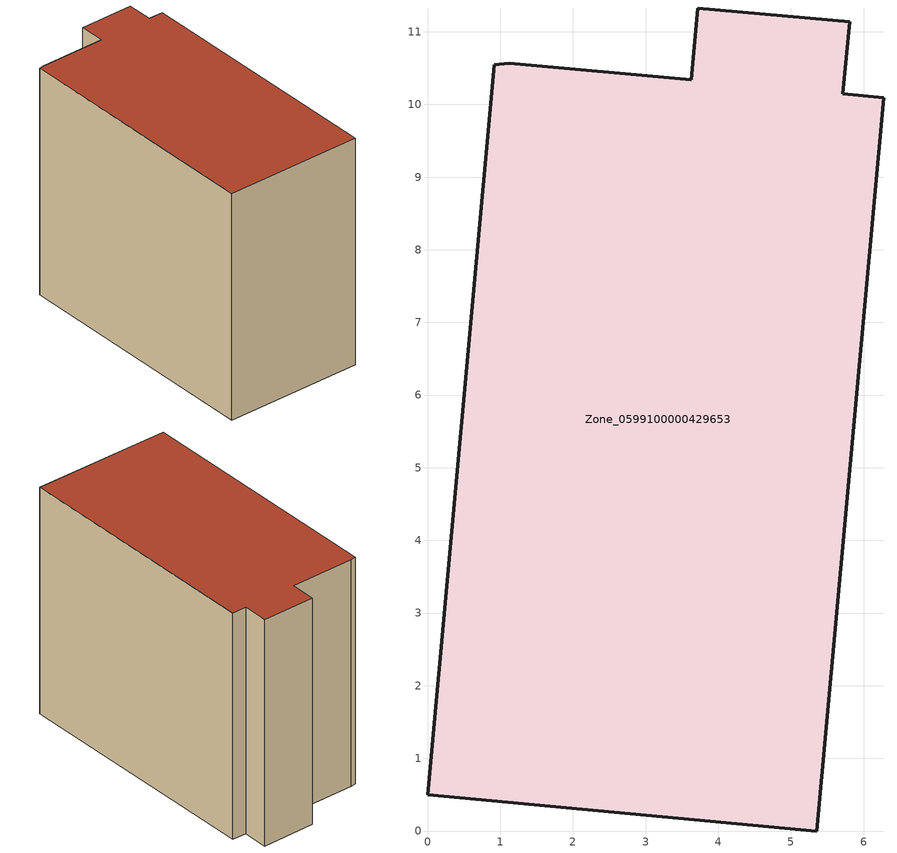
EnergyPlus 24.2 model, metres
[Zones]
Zone_0599100000429653
 floor ground (C_G): 3.63,10.34 3.72,11.33 5.81,11.14 5.72,10.15 6.28,10.1 5.36,0 0,0.5 0.92,10.55 1.12,10.57 z0
 wall outside (C_F): 5.72,10.15 5.81,11.14 3.72,11.33 3.63,10.34 1.12,10.57 0.92,10.55 0,0.5 5.36,0 6.28,10.1 5.72,10.15 z0:9.06
 roof outside (C_R): 1.12,10.57 0.92,10.55 0,0.5 5.36,0 6.28,10.1 5.72,10.15 5.81,11.14 3.72,11.33 3.63,10.34 z9.06
[BUILDING]
Pand.0599100000429653: North Axis=0; Terrain=City; Loads Convergence Tolerance Value=0.04; Temperature Convergence Tolerance Value=0.4; Solar Distribution=FullExterior; Maximum Number of Warmup Days=25; Minimum Number of Warmup Days=1
[Site:Location]
Rotterdam.The.Hague.AP_ZH_NLD Design_Conditions: Latitude=51.96; Longitude=4.45; Time Zone=1; Elevation=-4.5
[SITE:GROUNDTEMPERATURE:BUILDINGSURFACE]
18, 18, 18, 18, 18, 18, 18, 18, 18, 18, 18, 18
[MATERIAL] Thermal Absorptance=0.9; Solar Absorptance=0.7; Visible Absorptance=0.7
Name | Roughness | Thickness | Conductivity | Density | Specific Heat
G.TI.2006-2014 | MediumSmooth | 0.15 | 0.06 | 540 | 1210
F.TI.2006-2014 | Rough | 0.3 | 0.12 | 1920 | 840
R.TI.2006-2014 | MediumRough | 0.2 | 0.08 | 1500 | 1000
[CONSTRUCTION]
C_G: G.TI.2006-2014
C_F: F.TI.2006-2014
C_R: R.TI.2006-2014
[ZONE]
Zone_0599100000429653: Type=1; Multiplier=1; Ceiling Height=Autocalculate; Volume=Autocalculate; Floor Area=autocalculate; Part of Total Floor Area=Yes
[ZONEINFILTRATION:DESIGNFLOWRATE]
Infil_Zone_0599100000429653: Zone or ZoneList or Space or SpaceList=Zone_0599100000429653; Schedule=AlwaysOn; Design Flow Rate Calculation Method=Flow/Area; Flow Rate per Floor Area=0.0015; Constant Term Coefficient=1; Temperature Term Coefficient=0; Velocity Term Coefficient=0; Velocity Squared Term Coefficient=0
[HVACTEMPLATE:ZONE:IDEALLOADSAIRSYSTEM]
Zone_0599100000429653: Maximum Heating Supply Air Temperature=50; Minimum Cooling Supply Air Temperature=13; Maximum Heating Supply Air Humidity Ratio=0.0156; Minimum Cooling Supply Air Humidity Ratio=0.0077; Heating Limit=NoLimit; Cooling Limit=NoLimit; Dehumidification Control Type=ConstantSensibleHeatRatio; Cooling Sensible Heat Ratio=0.7; Dehumidification Setpoint=60; Humidification Control Type=None; Humidification Setpoint=30; Outdoor Air Method=None; Outdoor Air Flow Rate per Person=0.00944; Outdoor Air Flow Rate per Zone Floor Area=0; Outdoor Air Flow Rate per Zone=0; Demand Controlled Ventilation Type=None; Outdoor Air Economizer Type=NoEconomizer; Heat Recovery Type=None; Sensible Heat Recovery Effectiveness=0.7; Latent Heat Recovery Effectiveness=0.65
[ZONECONTROL:THERMOSTAT]
ThermostatControl_Zone_0599100000429653: Zone or ZoneList=Zone_0599100000429653; Control Type Schedule=DualSetpointControlType; Control 1=Thermostat_Zone_0599100000429653; Temperature Difference Between Cutout And Setpoint=0
[THERMOSTATSETPOINT:DUALSETPOINT]
Thermostat_Zone_0599100000429653: Heating Setpoint Temperature Schedule=HeatingSetpoint_Zone_0599100000429653; Cooling Setpoint Temperature Schedule=CoolingSetpoint_Zone_0599100000429653
[SCHEDULE:COMPACT]
HeatingSetpoint_Zone_0599100000429653: Through: 12/31, For: AllDays, Until: 24:00, 21
CoolingSetpoint_Zone_0599100000429653: Through: 12/31, For: AllDays, Until: 24:00, 24
DualSetpointControlType: Through: 12/31, For: AllDays, Until: 24:00, 4
AlwaysOn: Through: 12/31, For: AllDays, Until: 24:00, 1
